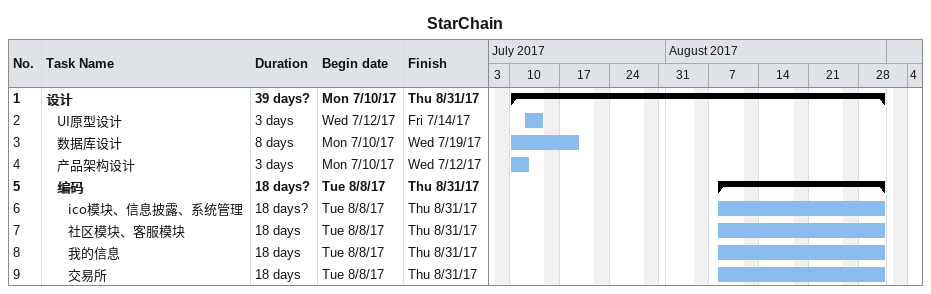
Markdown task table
StarChain

| ID | Level | Task | Duration | Start | Finish |
|---|---|---|---|---|---|
| 1 | 1 | **设计** | 39d? | 2017-07-10 | 2017-08-31 |
| 2 | 2 | UI原型设计 | 3d | 2017-07-12 | 2017-07-14 |
| 3 | 2 | 数据库设计 | 8d | 2017-07-10 | 2017-07-19 |
| 4 | 2 | 产品架构设计 | 3d | 2017-07-10 | 2017-07-12 |
| 5 | 2 | **编码** | 18d? | 2017-08-08 | 2017-08-31 |
| 6 | 3 | ico模块、信息披露、系统管理 | 18d? | 2017-08-08 | 2017-08-31 |
| 7 | 3 | 社区模块、客服模块 | 18d | 2017-08-08 | 2017-08-31 |
| 8 | 3 | 我的信息 | 18d | 2017-08-08 | 2017-08-31 |
| 9 | 3 | 交易所 | 18d | 2017-08-08 | 2017-08-31 |
